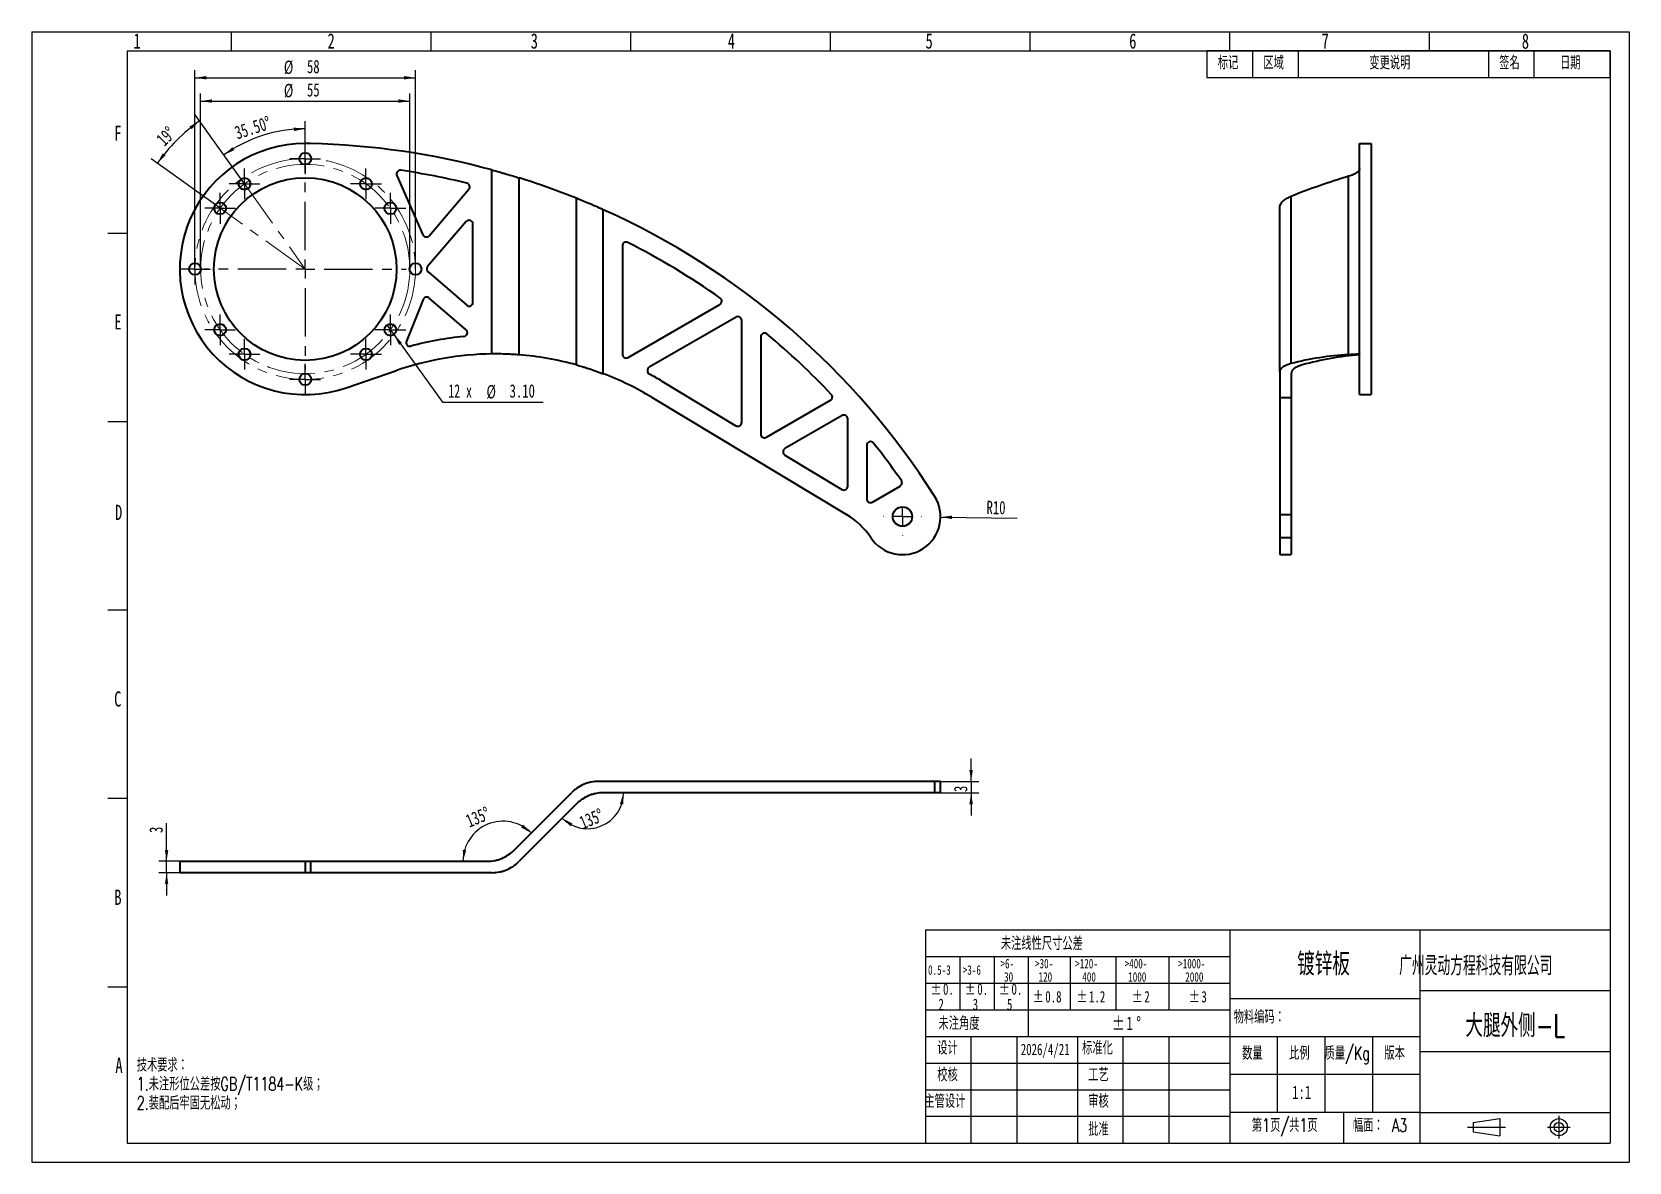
# Model space of a CAD drawing. Header units: millimetres. Extents: x 0 to 420, y 0 to 297.
import ezdxf

# ---------------------------------------------------------------- set-up
doc = ezdxf.new("R2010")
doc.units = ezdxf.units.MM
doc.linetypes.add('CENTERX2', pattern=[20.32, 12.7, -2.54, 2.54, -2.54])
for name, color, linetype in [('中心线', 6, 'CENTERX2'), ('尺寸线', 5, 'Continuous'), ('细实线', 7, 'Continuous')]:
    doc.layers.add(name, color=color, linetype=linetype)
doc.layers.add('图框', color=7, linetype='Continuous', lineweight=50)
doc.layers.add('粗实线', color=7, linetype='Continuous', lineweight=25)
doc.styles.add('SLDTEXTSTYLE0', font='TXT', dxfattribs={"width": 0.7, "bigfont": 'bigfont'})
doc.styles.add('SLDTEXTSTYLE1', font='TXT', dxfattribs={"width": 0.7})
doc.styles.add('SLDTEXTSTYLE2', font='TXT', dxfattribs={"width": 0.610802, "bigfont": 'bigfont'})
doc.styles.add('SLDTEXTSTYLE3', font='TXT', dxfattribs={"width": 0.65})
doc.dimstyles.new('SLDDIMSTYLE0', dxfattribs={"dimtxt": 3.5, "dimasz": 3, "dimexe": 0, "dimexo": 0.0625, "dimgap": 0.875, "dimtad": 2, "dimrnd": 1e-09, "dimzin": 12, "dimdsep": 46, "dimtxsty": 'SLDTEXTSTYLE1', "dimsah": 1, "dimcen": 0.09, "dimadec": 0, "dimazin": 3, "dimtfac": 1, "dimtofl": 0, "dimtmove": 0, "dimatfit": 3, "dimfxl": 0, "dimfrac": 2, "dimtolj": 1, "dimtzin": 12, "dimarcsym": 0})
doc.dimstyles.new('SLDDIMSTYLE1', dxfattribs={"dimtxt": 3.5, "dimasz": 3, "dimexe": 0, "dimexo": 0.0625, "dimgap": 0.875, "dimtad": 2, "dimdec": 4, "dimzin": 4, "dimdsep": 46, "dimtxsty": 'SLDTEXTSTYLE1', "dimsah": 1, "dimcen": 0.09, "dimazin": 1, "dimtfac": 1, "dimtofl": 0, "dimtmove": 0, "dimatfit": 3, "dimfxl": 0, "dimfrac": 2, "dimtolj": 1, "dimtzin": 12, "dimarcsym": 0})
doc.dimstyles.new('SLDDIMSTYLE2', dxfattribs={"dimtxt": 3.5, "dimasz": 3, "dimexe": 0, "dimexo": 0.0625, "dimgap": 0.875, "dimtad": 2, "dimdec": 4, "dimzin": 12, "dimdsep": 46, "dimtxsty": 'SLDTEXTSTYLE1', "dimsah": 1, "dimcen": 0.09, "dimazin": 3, "dimtfac": 1, "dimtofl": 0, "dimtmove": 0, "dimatfit": 3, "dimfxl": 0, "dimfrac": 2, "dimtolj": 1, "dimtzin": 12, "dimarcsym": 0})
doc.dimstyles.new('SLDDIMSTYLE3', dxfattribs={"dimtxt": 3.5, "dimasz": 3, "dimexe": 0, "dimexo": 0.0625, "dimgap": 0.875, "dimtad": 2, "dimrnd": 1e-09, "dimzin": 4, "dimdsep": 46, "dimtxsty": 'SLDTEXTSTYLE1', "dimblk1": 'NONE', "dimsah": 1, "dimcen": 0, "dimadec": 0, "dimazin": 1, "dimtfac": 1, "dimtmove": 0, "dimatfit": 3, "dimldrblk": 'NONE', "dimfxl": 0, "dimfrac": 2, "dimtolj": 1, "dimtzin": 12, "dimarcsym": 0})
doc.dimstyles.new('SLDDIMSTYLE4', dxfattribs={"dimtxt": 3.5, "dimasz": 3, "dimexe": 0, "dimexo": 0.0625, "dimgap": 0.875, "dimtad": 2, "dimrnd": 1e-09, "dimzin": 12, "dimdsep": 46, "dimtxsty": 'SLDTEXTSTYLE1', "dimsah": 1, "dimcen": 0, "dimadec": 0, "dimazin": 3, "dimtfac": 1, "dimtofl": 0, "dimtmove": 0, "dimatfit": 3, "dimfxl": 0, "dimfrac": 2, "dimtolj": 1, "dimtzin": 12, "dimarcsym": 0})
doc.dimstyles.new('SLDDIMSTYLE5', dxfattribs={"dimtxt": 3.5, "dimasz": 3, "dimexe": 0, "dimexo": 0.0625, "dimgap": 0.875, "dimtad": 2, "dimrnd": 1e-09, "dimzin": 12, "dimdsep": 46, "dimtxsty": 'SLDTEXTSTYLE1', "dimsah": 1, "dimcen": 0.09, "dimadec": 0, "dimazin": 3, "dimtfac": 1, "dimtmove": 0, "dimatfit": 0, "dimfxl": 0, "dimfrac": 2, "dimtolj": 1, "dimtzin": 12, "dimarcsym": 0})

# ---------------------------------------------------------------- blocks, each defined once
blk = doc.blocks.new('SW_TABLEANNOTATION_0')
at = {"layer": '细实线', "color": 0}
for p, q in [((0, 0), (0, -7)), ((0, 0), (12, 0)), ((0, 0), (0, -7)), ((106, 0), (0, 0)), ((12, 0), (12, -7)), ((12, 0), (24, 0)), ((24, 0), (24, -7)), ((24, 0), (74, 0)), ((74, 0), (74, -7)), ((74, 0), (86, 0)), ((86, 0), (86, -7)), ((86, 0), (106, 0)), ((106, 0), (106, -7)), ((106, -7), (106, 0)), ((0, -7), (12, -7)), ((0, -7), (106, -7)), ((12, -7), (24, -7)), ((24, -7), (74, -7)), ((74, -7), (86, -7)), ((86, -7), (106, -7))]:
    blk.add_line(p, q, dxfattribs=at)
at = {"layer": '细实线', "color": 0, "char_height": 3.5, "attachment_point": 1, "style": 'SLDTEXTSTYLE0'}
for s, insert in [('标记', (2.85, -1.34)), ('区域', (14.85, -1.34)), ('变更说明', (42.7, -1.34)), ('签名', (76.85, -1.34)), ('日期', (92.85, -1.34))]:
    blk.add_mtext(s, dxfattribs=dict(at, insert=insert))
blk = doc.blocks.new('SW_TABLEANNOTATION_1')
at = {"layer": '细实线', "color": 0}
for p, q in [((0, 0), (0, -7)), ((0, 0), (9, 0)), ((9, 0), (18, 0)), ((18, 0), (27, 0)), ((27, 0), (38, 0)), ((38, 0), (50, 0)), ((50, 0), (64, 0)), ((64, 0), (80, 0)), ((80, 0), (80, -7)), ((0, -7), (0, -14)), ((0, -7), (9, -7)), ((9, -7), (9, -14)), ((9, -7), (18, -7)), ((18, -7), (18, -14)), ((18, -7), (27, -7)), ((27, -7), (27, -14)), ((27, -7), (38, -7)), ((38, -7), (38, -14)), ((38, -7), (50, -7)), ((50, -7), (50, -14)), ((50, -7), (64, -7)), ((64, -7), (64, -14)), ((64, -7), (80, -7)), ((80, -7), (80, -14)), ((0, -14), (0, -21)), ((0, -14), (9, -14)), ((9, -14), (9, -21)), ((9, -14), (18, -14)), ((18, -14), (18, -21)), ((18, -14), (27, -14)), ((27, -14), (27, -21)), ((27, -14), (38, -14)), ((38, -14), (38, -21)), ((38, -14), (50, -14)), ((50, -14), (50, -21)), ((50, -14), (64, -14)), ((64, -14), (64, -21)), ((64, -14), (80, -14)), ((80, -14), (80, -21)), ((0, -21), (0, -28)), ((0, -21), (9, -21)), ((9, -21), (18, -21)), ((18, -21), (27, -21)), ((27, -21), (27, -28)), ((27, -21), (27, -28)), ((27, -21), (38, -21)), ((38, -21), (50, -21)), ((50, -21), (64, -21)), ((64, -21), (80, -21)), ((80, -21), (80, -28)), ((0, -28), (9, -28)), ((9, -28), (18, -28)), ((18, -28), (27, -28)), ((27, -28), (38, -28)), ((38, -28), (50, -28)), ((50, -28), (64, -28)), ((64, -28), (80, -28))]:
    blk.add_line(p, q, dxfattribs=at)
at = {"layer": '细实线', "color": 0, "attachment_point": 1}
for s, insert, char_height, style in [('未注线性尺寸公差', (19.82, -1.79), 3.5, 'SLDTEXTSTYLE0'), ('>6-', (19.71, -7.6), 2.5, 'SLDTEXTSTYLE1'), ('>30-', (28.79, -7.6), 2.5, 'SLDTEXTSTYLE1'), ('>120-', (39.36, -7.6), 2.5, 'SLDTEXTSTYLE1'), ('>400-', (52.36, -7.6), 2.5, 'SLDTEXTSTYLE1'), ('>1000-', (66.44, -7.6), 2.5, 'SLDTEXTSTYLE1'), ('0.5-3', (0.66, -9.28), 2.5, 'SLDTEXTSTYLE1'), ('>3-6', (9.79, -9.28), 2.5, 'SLDTEXTSTYLE1'), ('30', (20.65, -11.1), 2.5, 'SLDTEXTSTYLE1'), ('120', (29.72, -11.1), 2.5, 'SLDTEXTSTYLE1'), ('400', (41.22, -11.1), 2.5, 'SLDTEXTSTYLE1'), ('1000', (53.3, -11.1), 2.5, 'SLDTEXTSTYLE1'), ('2000', (68.3, -11.1), 2.5, 'SLDTEXTSTYLE1'), ('%%p', (1.3, -14.03), 3, 'SLDTEXTSTYLE1'), ('0.', (4.59, -14.03), 3, 'SLDTEXTSTYLE1'), ('%%p', (10.3, -14.03), 3, 'SLDTEXTSTYLE1'), ('0.', (13.59, -14.03), 3, 'SLDTEXTSTYLE1'), ('%%p', (19.3, -14.03), 3, 'SLDTEXTSTYLE1'), ('0.', (22.59, -14.03), 3, 'SLDTEXTSTYLE1'), ('%%p', (28.19, -16.05), 3, 'SLDTEXTSTYLE1'), ('0.8', (31.48, -16.05), 3, 'SLDTEXTSTYLE1'), ('%%p', (39.69, -16.05), 3, 'SLDTEXTSTYLE1'), ('1.2', (42.98, -16.05), 3, 'SLDTEXTSTYLE1'), ('%%p', (54.25, -16.05), 3, 'SLDTEXTSTYLE1'), ('2', (57.53, -16.05), 3, 'SLDTEXTSTYLE1'), ('%%p', (69.25, -16.05), 3, 'SLDTEXTSTYLE1'), ('3', (72.53, -16.05), 3, 'SLDTEXTSTYLE1'), ('2', (3.39, -18.06), 3, 'SLDTEXTSTYLE1'), ('3', (12.39, -18.06), 3, 'SLDTEXTSTYLE1'), ('5', (21.39, -18.06), 3, 'SLDTEXTSTYLE1'), ('未注角度', (3.41, -22.79), 3.5, 'SLDTEXTSTYLE0'), ('%%p', (49.01, -22.79), 3.5, 'SLDTEXTSTYLE1'), ('1', (52.84, -22.79), 3.5, 'SLDTEXTSTYLE1'), ('%%d', (55.43, -22.79), 3.5, 'SLDTEXTSTYLE1')]:
    blk.add_mtext(s, dxfattribs=dict(at, insert=insert, char_height=char_height, style=style))
blk = doc.blocks.new('_D')
at = {"layer": '尺寸线'}
for p, q in [((42.87, 234.69), (42.87, 286.96)), ((100.87, 234.69), (100.87, 286.96)), ((42.87, 284.96), (100.87, 284.96))]:
    blk.add_line(p, q, dxfattribs=at)
for points in [[(42.87, 284.96), (45.87, 284.51), (45.87, 285.41)], [(100.87, 284.96), (97.87, 285.41), (97.87, 284.51)]]:
    blk.add_solid(points, dxfattribs=at)
at = {"layer": '尺寸线', "char_height": 3.5, "attachment_point": 1, "style": 'SLDTEXTSTYLE1'}
for s, insert in [('%%c', (66.25, 289.47)), ('58', (72.32, 289.66))]:
    blk.add_mtext(s, dxfattribs=dict(at, insert=insert))
blk = doc.blocks.new('_D_1')
at = {"layer": '尺寸线'}
for p, q in [((44.37, 234.69), (44.37, 280.84)), ((44.37, 278.84), (99.37, 278.84)), ((99.37, 234.69), (99.37, 280.84))]:
    blk.add_line(p, q, dxfattribs=at)
for points in [[(44.37, 278.84), (47.37, 278.39), (47.37, 279.29)], [(99.37, 278.84), (96.37, 279.29), (96.37, 278.39)]]:
    blk.add_solid(points, dxfattribs=at)
at = {"layer": '尺寸线', "char_height": 3.5, "attachment_point": 1, "style": 'SLDTEXTSTYLE1'}
for s, insert in [('%%c', (66.25, 283.35)), ('55', (72.32, 283.54))]:
    blk.add_mtext(s, dxfattribs=dict(at, insert=insert))
blk = doc.blocks.new('_D_2')
at = {"layer": '尺寸线'}
for p, q in [((71.87, 261.19), (71.87, 273.54)), ((55.9, 257.08), (49.31, 266.32))]:
    blk.add_line(p, q, dxfattribs=at)
blk.add_arc((71.87, 234.69), 36.85, 90, 125.5, dxfattribs=at)
for points in [[(71.87, 271.54), (68.86, 271.87), (68.89, 270.97)], [(50.47, 264.69), (53.23, 265.95), (52.74, 266.71)]]:
    blk.add_solid(points, dxfattribs=at)
at = {"layer": '尺寸线', "insert": (52.97, 272.07), "char_height": 3.5, "attachment_point": 1, "rotation": 17.75, "style": 'SLDTEXTSTYLE1'}
blk.add_mtext('35.50°', dxfattribs=at)
blk = doc.blocks.new('_D_3')
at = {"layer": '尺寸线'}
for p, q in [((55.9, 257.08), (42.94, 275.25)), ((49.48, 250.66), (31.31, 263.62))]:
    blk.add_line(p, q, dxfattribs=at)
blk.add_arc((71.87, 234.69), 47.83, 125.5, 144.5, dxfattribs=at)
for points in [[(44.1, 273.62), (41.44, 272.17), (41.99, 271.45)], [(32.94, 262.46), (35.11, 264.58), (34.4, 265.12)]]:
    blk.add_solid(points, dxfattribs=at)
at = {"layer": '尺寸线', "insert": (32.39, 269.22), "char_height": 3.5, "attachment_point": 1, "rotation": 45, "style": 'SLDTEXTSTYLE1'}
blk.add_mtext('19°', dxfattribs=at)
blk = doc.blocks.new('_D_4')
at = {"layer": '尺寸线'}
for p, q in [((93.36, 219.98), (95.17, 217.46)), ((95.17, 217.46), (107.93, 199.69)), ((107.93, 199.69), (134.42, 199.69))]:
    blk.add_line(p, q, dxfattribs=at)
blk.add_solid([(95.17, 217.46), (96.55, 214.76), (97.28, 215.29)], dxfattribs=at)
at = {"layer": '尺寸线', "char_height": 3.5, "attachment_point": 1}
for s, insert, style in [('12 x', (109.51, 204.4), 'SLDTEXTSTYLE3'), ('%%c', (119.54, 204.2), 'SLDTEXTSTYLE1'), ('3.10', (125.61, 204.4), 'SLDTEXTSTYLE1')]:
    blk.add_mtext(s, dxfattribs=dict(at, insert=insert, style=style))
blk = doc.blocks.new('_None')
blk = doc.blocks.new('_D_5')
at = {"layer": '尺寸线'}
blk.add_line((238.93, 169.49), (259.05, 169.19), dxfattribs=at)
blk.add_solid([(238.93, 169.49), (241.92, 168.99), (241.94, 169.89)], dxfattribs=at)
at = {"layer": '尺寸线', "insert": (251.06, 173.8), "char_height": 3.5, "attachment_point": 1, "rotation": 359.1686, "style": 'SLDTEXTSTYLE1'}
blk.add_mtext('R10', dxfattribs=at)
blk = doc.blocks.new('SW_CENTERMARKSYMBOL_0')
at = {"layer": '中心线', "color": 0}
for p, q in [((0, 5), (0, 5.05)), ((-5, 0), (-5.05, 0)), ((0, 0), (-2.5, 0)), ((0, 0), (0, 2.5)), ((0, 0), (0, -2.5)), ((0, 0), (2.5, 0)), ((5, 0), (5.05, 0)), ((0, -5), (0, -5.05))]:
    blk.add_line(p, q, dxfattribs=at)
blk = doc.blocks.new('SW_CENTERMARKSYMBOL_1')
at = {"layer": '中心线', "color": 0}
for p, q in [((-2.5, 0), (-4.05, 0)), ((0, 0), (-2.5, 0)), ((0, 2.5), (0, 4.05)), ((0, 0), (0, 2.5)), ((0, 0), (0, -2.5)), ((0, 0), (2.5, 0)), ((2.5, 0), (4.05, 0)), ((0, -2.5), (0, -4.05))]:
    blk.add_line(p, q, dxfattribs=at)
blk = doc.blocks.new('SW_CENTERMARKSYMBOL_2')
at = {"layer": '中心线', "color": 0}
for p, q in [((-2.5, 0), (-4.05, 0)), ((0, 0), (-2.5, 0)), ((0, 2.5), (0, 4.05)), ((0, 0), (0, 2.5)), ((0, 0), (0, -2.5)), ((0, 0), (2.5, 0)), ((2.5, 0), (4.05, 0)), ((0, -2.5), (0, -4.05))]:
    blk.add_line(p, q, dxfattribs=at)
blk = doc.blocks.new('SW_CENTERMARKSYMBOL_3')
at = {"layer": '中心线', "color": 0}
for p, q in [((-2.5, 0), (-4.05, 0)), ((0, 0), (-2.5, 0)), ((0, 2.5), (0, 4.05)), ((0, 0), (0, 2.5)), ((0, 0), (0, -2.5)), ((0, 0), (2.5, 0)), ((2.5, 0), (4.05, 0)), ((0, -2.5), (0, -4.05))]:
    blk.add_line(p, q, dxfattribs=at)
blk = doc.blocks.new('SW_CENTERMARKSYMBOL_4')
at = {"layer": '中心线', "color": 0}
for p, q in [((-2.5, 0), (-4.05, 0)), ((0, 0), (-2.5, 0)), ((0, 2.5), (0, 4.05)), ((0, 0), (0, 2.5)), ((0, 0), (0, -2.5)), ((0, 0), (2.5, 0)), ((2.5, 0), (4.05, 0)), ((0, -2.5), (0, -4.05))]:
    blk.add_line(p, q, dxfattribs=at)
blk = doc.blocks.new('SW_CENTERMARKSYMBOL_5')
at = {"layer": '中心线', "color": 0}
for p, q in [((-2.5, 0), (-4.05, 0)), ((0, 0), (-2.5, 0)), ((0, 2.5), (0, 4.05)), ((0, 0), (0, 2.5)), ((0, 0), (0, -2.5)), ((0, 0), (2.5, 0)), ((2.5, 0), (4.05, 0)), ((0, -2.5), (0, -4.05))]:
    blk.add_line(p, q, dxfattribs=at)
blk = doc.blocks.new('SW_CENTERMARKSYMBOL_6')
at = {"layer": '中心线', "color": 0}
for p, q in [((-2.5, 0), (-4.05, 0)), ((0, 0), (-2.5, 0)), ((0, 2.5), (0, 4.05)), ((0, 0), (0, 2.5)), ((0, 0), (0, -2.5)), ((0, 0), (2.5, 0)), ((2.5, 0), (4.05, 0)), ((0, -2.5), (0, -4.05))]:
    blk.add_line(p, q, dxfattribs=at)
blk = doc.blocks.new('SW_CENTERMARKSYMBOL_7')
at = {"layer": '中心线', "color": 0}
for p, q in [((-2.5, 0), (-4.05, 0)), ((0, 0), (-2.5, 0)), ((0, 2.5), (0, 4.05)), ((0, 0), (0, 2.5)), ((0, 0), (0, -2.5)), ((0, 0), (2.5, 0)), ((2.5, 0), (4.05, 0)), ((0, -2.5), (0, -4.05))]:
    blk.add_line(p, q, dxfattribs=at)
blk = doc.blocks.new('SW_CENTERMARKSYMBOL_8')
at = {"layer": '中心线', "color": 0}
for p, q in [((-2.5, 0), (-4.05, 0)), ((0, 0), (-2.5, 0)), ((0, 2.5), (0, 4.05)), ((0, 0), (0, 2.5)), ((0, 0), (0, -2.5)), ((0, 0), (2.5, 0)), ((2.5, 0), (4.05, 0)), ((0, -2.5), (0, -4.05))]:
    blk.add_line(p, q, dxfattribs=at)
blk = doc.blocks.new('SW_CENTERMARKSYMBOL_9')
at = {"layer": '中心线', "color": 0}
for p, q in [((-2.5, 0), (-4.05, 0)), ((0, 0), (-2.5, 0)), ((0, 2.5), (0, 4.05)), ((0, 0), (0, 2.5)), ((0, 0), (0, -2.5)), ((0, 0), (2.5, 0)), ((2.5, 0), (4.05, 0)), ((0, -2.5), (0, -4.05))]:
    blk.add_line(p, q, dxfattribs=at)
blk = doc.blocks.new('SW_CENTERMARKSYMBOL_10')
at = {"layer": '中心线', "color": 0}
for p, q in [((-2.5, 0), (-4.05, 0)), ((0, 0), (-2.5, 0)), ((0, 2.5), (0, 4.05)), ((0, 0), (0, 2.5)), ((0, 0), (0, -2.5)), ((0, 0), (2.5, 0)), ((2.5, 0), (4.05, 0)), ((0, -2.5), (0, -4.05))]:
    blk.add_line(p, q, dxfattribs=at)
blk = doc.blocks.new('SW_CENTERMARKSYMBOL_11')
at = {"layer": '中心线', "color": 0}
for p, q in [((-2.5, 0), (-4.05, 0)), ((0, 0), (-2.5, 0)), ((0, 2.5), (0, 4.05)), ((0, 0), (0, 2.5)), ((0, 0), (0, -2.5)), ((0, 0), (2.5, 0)), ((2.5, 0), (4.05, 0)), ((0, -2.5), (0, -4.05))]:
    blk.add_line(p, q, dxfattribs=at)
blk = doc.blocks.new('SW_CENTERMARKSYMBOL_12')
at = {"layer": '中心线', "color": 0}
for p, q in [((0, 5), (0, 26.5)), ((-5, 0), (-26.5, 0)), ((0, 0), (-2.5, 0)), ((0, 0), (0, 2.5)), ((0, 0), (0, -2.5)), ((0, 0), (2.5, 0)), ((5, 0), (26.5, 0)), ((0, -5), (0, -26.5))]:
    blk.add_line(p, q, dxfattribs=at)
blk = doc.blocks.new('_D_6')
at = {"layer": '尺寸线'}
blk.add_arc((123.87, 79.04), 10.53, 45, 180, dxfattribs=at)
for points in [[(131.32, 86.49), (129.2, 88.65), (128.65, 87.93)], [(113.34, 79.04), (114.2, 81.95), (113.31, 82.07)]]:
    blk.add_solid(points, dxfattribs=at)
at = {"layer": '尺寸线', "insert": (113.69, 91.1), "char_height": 3.5, "attachment_point": 1, "rotation": 22.5, "style": 'SLDTEXTSTYLE1'}
blk.add_mtext('135°', dxfattribs=at)
blk = doc.blocks.new('_D_7')
at = {"layer": '尺寸线'}
blk.add_arc((146.12, 97.04), 9.44, 225, 0, dxfattribs=at)
for points in [[(155.56, 97.04), (154.65, 94.14), (155.54, 94.01)], [(139.44, 90.36), (141.6, 88.23), (142.13, 88.96)]]:
    blk.add_solid(points, dxfattribs=at)
at = {"layer": '尺寸线', "insert": (143.57, 90.65), "char_height": 3.5, "attachment_point": 1, "rotation": 22.5, "style": 'SLDTEXTSTYLE1'}
blk.add_mtext('135°', dxfattribs=at)
blk = doc.blocks.new('_D_8')
at = {"layer": '尺寸线'}
for p, q in [((246.98, 100.04), (246.98, 106.04)), ((237.37, 100.04), (248.98, 100.04)), ((237.37, 97.04), (248.98, 97.04)), ((246.98, 100.04), (246.98, 97.04)), ((246.98, 97.04), (246.98, 91.04))]:
    blk.add_line(p, q, dxfattribs=at)
for points in [[(246.98, 100.04), (247.43, 103.04), (246.53, 103.04)], [(246.98, 97.04), (246.53, 94.04), (247.43, 94.04)]]:
    blk.add_solid(points, dxfattribs=at)
at = {"layer": '尺寸线', "insert": (242.47, 97.24), "char_height": 3.5, "attachment_point": 1, "rotation": 90, "style": 'SLDTEXTSTYLE1'}
blk.add_mtext('3', dxfattribs=at)
blk = doc.blocks.new('_D_9')
at = {"layer": '尺寸线'}
for p, q in [((35.41, 79.04), (35.41, 89.06)), ((38.87, 79.04), (33.41, 79.04)), ((38.87, 76.04), (33.41, 76.04)), ((35.41, 76.04), (35.41, 79.04)), ((35.41, 76.04), (35.41, 70.04))]:
    blk.add_line(p, q, dxfattribs=at)
for points in [[(35.41, 79.04), (35.86, 82.04), (34.96, 82.04)], [(35.41, 76.04), (34.96, 73.04), (35.86, 73.04)]]:
    blk.add_solid(points, dxfattribs=at)
at = {"layer": '尺寸线', "insert": (30.89, 86.47), "char_height": 3.5, "attachment_point": 1, "rotation": 90, "style": 'SLDTEXTSTYLE1'}
blk.add_mtext('3', dxfattribs=at)

msp = doc.modelspace()

# ---------------------------------------------------------------- linework, layer by layer
at = {"color": 7, "linetype": 'Continuous', "lineweight": 35}
for p, q in [((349.15075, 201.68796), (349.15075, 267.68796)), ((349.15075, 267.68796), (352.15075, 267.68796)), ((352.15075, 267.68796), (352.15075, 201.68796)), ((120.97362, 212.3818), (120.97362, 260.74013)), ((95.95587, 259.25049), (102.76378, 243.70833)), ((128.04469, 258.67989), (128.04469, 212.14845)), ((346.22182, 212.23487), (346.22182, 259.06248)), ((104.43811, 243.4577), (114.91299, 255.64402)), ((143.18683, 209.49539), (143.18683, 253.28737)), ((331.07968, 253.78221), (331.07968, 209.82814)), ((150.25789, 207.18194), (150.25789, 250.28506)), ((328.15075, 207.64179), (328.15075, 250.83601)), ((114.21527, 247.16181), (104.05356, 235.33981)), ((115.97362, 225.95336), (115.97362, 246.50996)), ((155.25789, 240.77965), (155.25789, 212.28832)), ((104.16006, 233.92961), (114.32178, 225.19501)), ((114.16353, 218.73777), (104.45842, 227.0799)), ((102.87946, 226.69634), (98.46267, 215.77068)), ((156.75789, 211.42229), (180.92061, 225.37265)), ((185.15438, 222.04351), (162.33717, 208.86999)), ((186.65438, 194.38231), (186.65438, 221.17749)), ((191.65438, 216.8566), (191.65438, 191.33876)), ((82.60348, 203.48125), (95.86012, 208.03951)), ((328.15075, 207.64179), (328.15075, 200.94256)), ((331.15075, 207.18194), (331.15075, 200.94256)), ((165.68261, 205.22729), (185.13897, 193.52536)), ((349.15075, 201.68796), (352.15075, 201.68796)), ((163.10558, 200.94256), (214.24075, 170.18758)), ((193.15438, 190.47273), (209.99193, 200.1939)), ((328.15075, 200.94256), (331.15075, 200.94256)), ((328.15075, 200.94256), (328.15075, 170.18758)), ((331.15075, 200.94256), (331.15075, 170.18758)), ((213.02862, 196.17363), (198.02168, 187.50937)), ((214.52862, 177.61749), (214.52862, 195.30761)), ((198.00627, 185.7864), (213.01322, 176.76055)), ((219.52862, 188.33086), (219.52862, 174.31952)), ((221.02862, 173.4535), (228.3179, 177.66196)), ((328.15075, 170.18758), (331.15075, 170.18758)), ((328.15075, 170.18758), (328.15075, 164.10407)), ((331.15075, 170.18758), (331.15075, 164.10407)), ((328.15075, 164.10407), (331.15075, 164.10407)), ((328.15075, 164.10407), (328.15075, 159.63178)), ((331.15075, 164.10407), (331.15075, 159.63178)), ((328.15075, 159.63178), (331.15075, 159.63178)), ((126.80205, 81.96912), (141.94419, 97.11125)), ((237.37265, 100.04018), (149.01525, 100.04018)), ((237.37265, 97.04018), (150.25789, 97.04018)), ((237.37265, 100.04018), (237.37265, 97.04018)), ((238.93264, 100.04018), (237.37265, 100.04018)), ((238.93264, 97.04018), (237.37265, 97.04018)), ((238.93264, 97.04018), (238.93264, 100.04018)), ((143.18683, 94.11125), (128.04469, 78.96912)), ((38.87312, 79.04018), (38.87312, 76.04018)), ((38.87312, 79.04018), (71.87312, 79.04018)), ((71.87312, 76.04018), (38.87312, 76.04018)), ((71.87312, 79.04018), (71.87312, 76.04018)), ((71.87312, 79.04018), (73.28769, 79.04018)), ((73.28769, 76.04018), (71.87312, 76.04018)), ((73.28769, 79.04018), (73.28769, 76.04018)), ((73.28769, 79.04018), (119.73098, 79.04018)), ((120.97362, 76.04018), (73.28769, 76.04018))]:
    msp.add_line(p, q, dxfattribs=at)
at = {"color": 7, "linetype": 'CENTERX2', "lineweight": 18}
for p, q in [((55.90379, 257.07614), (71.87312, 234.68796)), ((71.87312, 234.68796), (49.48494, 250.6573))]:
    msp.add_line(p, q, dxfattribs=at)
at = {"color": 7, "linetype": 'Continuous', "lineweight": 35}
for centre, radius in [((71.87312, 263.68796), 1.55), ((71.87312, 234.68796), 24), ((55.90379, 257.07614), 1.55), ((87.84245, 257.07614), 1.55), ((49.48494, 250.6573), 1.55), ((94.26129, 250.6573), 1.55), ((42.87312, 234.68796), 1.55), ((100.87312, 234.68796), 1.55), ((49.48494, 218.71863), 1.55), ((94.26129, 218.71863), 1.55), ((55.90379, 212.29979), 1.55), ((87.84245, 212.29979), 1.55), ((71.87312, 205.68796), 1.55), ((228.93264, 169.63178), 2.55)]:
    msp.add_circle(centre, radius, dxfattribs=at)
at = {"color": 7, "linetype": 'CENTERX2', "lineweight": 18}
for radius in [29, 27.5]:
    msp.add_circle((71.87312, 234.68796), radius, dxfattribs=at)
at = {"color": 7, "linetype": 'Continuous', "lineweight": 35}
for centre, radius, start, end in [((71.87312, 234.68796), 33, 90, 288.97542), ((71.87312, 207.68796), 60, 88.6490571, 90), ((68.57245, 67.72688), 200, 74.8108828, 88.6490571), ((96.87184, 259.65172), 1, 81.6121534, 203.6547983), ((68.57245, 67.72688), 195, 76.4107509, 81.6121534), ((114.15464, 256.29587), 1, 319.3189556, 76.4107509), ((68.57245, 67.72688), 200, 68.0948058, 72.7008196), ((404.45142, 67.72688), 200, 106.9266984, 111.5220146), ((68.57245, 67.72688), 200, 32.4349407, 65.8939257), ((103.67976, 244.10955), 1, 203.6547983, 319.3189556), ((114.97362, 246.50996), 1, 0, 139.3189556), ((156.25789, 240.77965), 1, 63.1287709, 180), ((68.57245, 67.72688), 195, 54.7926648, 63.1287709), ((104.81191, 234.68796), 1, 139.3189556, 229.3189556), ((103.80657, 226.32155), 1, 49.3189556, 157.9885478), ((180.42061, 226.23867), 1, 300, 54.7926648), ((114.97362, 225.95336), 1, 229.3189556, 0), ((113.51168, 217.97942), 1, 275.5794554, 49.3189556), ((185.65438, 221.17749), 1, 0, 120), ((99.38978, 215.39589), 1, 157.9885478, 285.1551785), ((121.87312, 132.38686), 85, 95.5794554, 105.1551785), ((192.65438, 216.8566), 1, 50.2381806, 180), ((68.57245, 67.72688), 195, 43.4154747, 50.2381806), ((121.87312, 132.38686), 80, 90.6442294, 108.97542), ((121.87312, 132.38686), 80, 74.5485729, 85.5755405), ((156.25789, 212.28832), 1, 180, 300), ((351.15075, 132.38686), 80, 93.5323248, 104.5300862), ((355.39339, 132.38686), 80, 94.4755119, 105.4514271), ((121.87312, 132.38686), 80, 58.97542, 69.218218), ((162.83717, 208.00396), 1, 120, 241.5542668), ((121.87312, 132.38686), 85, 58.97542, 61.5542668), ((209.49193, 201.05992), 1, 300, 43.4154747), ((185.65438, 194.38231), 1, 238.97542, 0), ((213.52862, 195.30761), 1, 360, 120), ((192.65438, 191.33876), 1, 180, 300), ((220.52862, 188.33086), 1, 38.43819, 180), ((198.52168, 186.64334), 1, 120, 238.97542), ((68.57245, 67.72688), 195, 34.8297411, 38.43819), ((213.52862, 177.61749), 1, 238.97542, 360), ((227.8179, 178.52799), 1, 300, 34.8297411), ((220.52862, 174.31952), 1, 180, 300), ((228.93264, 169.63178), 10, 213.5573098, 32.4349407), ((203.93264, 153.04866), 20, 33.5573098, 58.97542)]:
    msp.add_arc(centre, radius, start, end, dxfattribs=at)
for points, knots in [([(120.97362, 260.74013), (121.63235, 260.5613), (122.27956, 260.38197), (123.23398, 260.1125), (123.54936, 260.0226), (124.17454, 259.84276), (124.48582, 259.75238), (125.39374, 259.48646), (125.96826, 259.31509), (127.05652, 258.9857), (127.5732, 258.82673), (128.04469, 258.67989)], [0, 0, 0, 0, 0.25, 0.25, 0.375, 0.375, 0.5, 0.5, 0.75, 0.75, 1, 1, 1, 1]), ([(349.15075, 261.07321), (349.15075, 260.89889), (349.08628, 260.724), (348.89725, 260.46112), (348.81873, 260.37341), (348.63005, 260.1979), (348.51917, 260.10968), (348.14443, 259.85014), (347.83841, 259.68282), (347.11446, 259.36116), (346.69306, 259.2059), (346.22182, 259.06248)], [0, 0, 0, 0, 0.25, 0.25, 0.375, 0.375, 0.5, 0.5, 0.75, 0.75, 1, 1, 1, 1]), ([(150.25789, 250.28506), (149.6121, 250.57402), (148.97423, 250.85532), (148.02927, 251.26633), (147.71627, 251.40151), (147.09443, 251.66821), (146.78398, 251.80041), (145.87252, 252.18591), (145.2933, 252.42735), (144.46814, 252.76723), (144.20041, 252.87679), (143.68046, 253.08832), (143.42777, 253.19048), (143.18683, 253.28737)], [0, 0, 0, 0, 0.25, 0.25, 0.375, 0.375, 0.5, 0.5, 0.75, 0.75, 0.875, 0.875, 1, 1, 1, 1]), ([(328.15075, 250.83601), (328.15075, 251.11989), (328.21281, 251.39617), (328.39721, 251.79976), (328.474, 251.93248), (328.65922, 252.19429), (328.76834, 252.32406), (329.14033, 252.70228), (329.4458, 252.93909), (329.99123, 253.27238), (330.18767, 253.3798), (330.61127, 253.58718), (330.83899, 253.6873), (331.07968, 253.78221)], [0, 0, 0, 0, 0.25, 0.25, 0.375, 0.375, 0.5, 0.5, 0.75, 0.75, 0.875, 0.875, 1, 1, 1, 1]), ([(128.04469, 212.14845), (127.57842, 212.18453), (127.07421, 212.21945), (126.26312, 212.26678), (125.98356, 212.28171), (125.40559, 212.30935), (125.1062, 212.32208), (124.19886, 212.35534), (123.57613, 212.3713), (122.29518, 212.38831), (121.63404, 212.38923), (120.97362, 212.3818)], [0, 0, 0, 0, 0.25, 0.25, 0.375, 0.375, 0.5, 0.5, 0.75, 0.75, 1, 1, 1, 1]), ([(346.22182, 212.23487), (346.6882, 212.26366), (347.10118, 212.29071), (347.64381, 212.3254), (347.81179, 212.33598), (348.12134, 212.35463), (348.26312, 212.36269), (348.63927, 212.38183), (348.82844, 212.3881), (349.08461, 212.38521), (349.15075, 212.37585), (349.15075, 212.35817)], [0, 0, 0, 0, 0.25, 0.25, 0.375, 0.375, 0.5, 0.5, 0.75, 0.75, 1, 1, 1, 1]), ([(143.18683, 209.49539), (143.66501, 209.36322), (144.18035, 209.21599), (145.00424, 208.97037), (145.28741, 208.88434), (145.87081, 208.70333), (146.17187, 208.60806), (147.08112, 208.31421), (147.70113, 208.10583), (148.96668, 207.66228), (149.61429, 207.42619), (150.25789, 207.18194)], [0, 0, 0, 0, 0.25, 0.25, 0.375, 0.375, 0.5, 0.5, 0.75, 0.75, 1, 1, 1, 1]), ([(331.07968, 209.82814), (330.60252, 209.70447), (330.18373, 209.56645), (329.63742, 209.33557), (329.46907, 209.25461), (329.16013, 209.08406), (329.01938, 208.99419), (328.64742, 208.71668), (328.46251, 208.51948), (328.21376, 208.09874), (328.15075, 207.87434), (328.15075, 207.64179)], [0, 0, 0, 0, 0.25, 0.25, 0.375, 0.375, 0.5, 0.5, 0.75, 0.75, 1, 1, 1, 1]), ([(334.07968, 209.49539), (333.60149, 209.36322), (333.18219, 209.21599), (332.6356, 208.97037), (332.46724, 208.88434), (332.1584, 208.70333), (332.01775, 208.60806), (331.64618, 208.31421), (331.46164, 208.10583), (331.21352, 207.66228), (331.15075, 207.42619), (331.15075, 207.18194)], [0, 0, 0, 0, 0.25, 0.25, 0.375, 0.375, 0.5, 0.5, 0.75, 0.75, 1, 1, 1, 1]), ([(149.01525, 100.04018), (148.36907, 100.04018), (147.73089, 99.97813), (146.78556, 99.79372), (146.47245, 99.71693), (145.85043, 99.53172), (145.53989, 99.42259), (144.62858, 99.0506), (144.04952, 98.74513), (143.22467, 98.1997), (142.95706, 98.00326), (142.43736, 97.57966), (142.18488, 97.35194), (141.94419, 97.11125)], [0, 0, 0, 0, 0.25, 0.25, 0.375, 0.375, 0.5, 0.5, 0.75, 0.75, 0.875, 0.875, 1, 1, 1, 1]), ([(150.25789, 97.04018), (149.6121, 97.04018), (148.97423, 96.9782), (148.02927, 96.79396), (147.71627, 96.71724), (147.09443, 96.53217), (146.78398, 96.42312), (145.87252, 96.05124), (145.2933, 95.74579), (144.46814, 95.2003), (144.20041, 95.00381), (143.68046, 94.58007), (143.42777, 94.35219), (143.18683, 94.11125)], [0, 0, 0, 0, 0.25, 0.25, 0.375, 0.375, 0.5, 0.5, 0.75, 0.75, 0.875, 0.875, 1, 1, 1, 1]), ([(119.73098, 79.04018), (120.38982, 79.04018), (121.03715, 79.10465), (121.99174, 79.29369), (122.30718, 79.3722), (122.93247, 79.56088), (123.24379, 79.67176), (124.15167, 80.0465), (124.72614, 80.35253), (125.81426, 81.07647), (126.33081, 81.49787), (126.80205, 81.96912)], [0, 0, 0, 0, 0.25, 0.25, 0.375, 0.375, 0.5, 0.5, 0.75, 0.75, 1, 1, 1, 1]), ([(120.97362, 76.04018), (121.63235, 76.04018), (122.27956, 76.10463), (123.23398, 76.2936), (123.54936, 76.37208), (124.17454, 76.56069), (124.48582, 76.67153), (125.39374, 77.04622), (125.96826, 77.35222), (127.05652, 78.07617), (127.5732, 78.49763), (128.04469, 78.96912)], [0, 0, 0, 0, 0.25, 0.25, 0.375, 0.375, 0.5, 0.5, 0.75, 0.75, 1, 1, 1, 1])]:
    msp.add_open_spline(points, degree=3, knots=knots, dxfattribs=at)
at = {"layer": '中心线'}
for p, q in [((377.54317, 9.14987), (387.54317, 9.14987)), ((398.53224, 9.14987), (404.53224, 9.14987)), ((401.53224, 12.14987), (401.53224, 6.14987))]:
    msp.add_line(p, q, dxfattribs=at)
at = {"layer": '粗实线'}
for p, q in [((25, 292), (25, 5)), ((25, 292), (415, 292)), ((415, 292), (415, 5)), ((235, 61), (415, 61)), ((235, 61), (235, 5)), ((379.04317, 10.39987), (386.04317, 11.39987)), ((379.04317, 10.39987), (379.04317, 7.89987)), ((386.04317, 11.39987), (386.04317, 6.89987)), ((25, 5), (415, 5)), ((379.04317, 7.89987), (386.04317, 6.89987))]:
    msp.add_line(p, q, dxfattribs=at)
for radius in [2.25, 1.25]:
    msp.add_circle((401.53224, 9.14987), radius, dxfattribs=at)
at = {"layer": '细实线'}
for p, q in [((0, 297), (420, 297)), ((0, 297), (0, 0)), ((52.5, 292), (52.5, 297)), ((105, 292), (105, 297)), ((157.5, 292), (157.5, 297)), ((210, 292), (210, 297)), ((262.5, 292), (262.5, 297)), ((315, 292), (315, 297)), ((367.5, 292), (367.5, 297)), ((420, 297), (420, 0)), ((25, 244), (20, 244)), ((25, 194.5), (20, 194.5)), ((25, 145), (20, 145)), ((25, 95.5), (20, 95.5)), ((315, 61), (315, 5)), ((365, 61), (365, 5)), ((25, 46), (20, 46)), ((315, 43), (365, 43)), ((415, 45), (365, 45)), ((235, 33), (315, 33)), ((247, 5), (247, 33)), ((259, 33), (259, 5)), ((275, 5), (275, 33)), ((287, 5), (287, 33)), ((299, 33), (299, 5)), ((315, 33), (365, 33)), ((327.5, 33), (327.5, 13)), ((340, 33), (340, 13)), ((352.5, 33), (352.5, 13)), ((235, 26), (315, 26)), ((415, 29), (365, 29)), ((365, 23), (315, 23)), ((235, 19), (315, 19)), ((365, 13), (315, 13)), ((345, 5), (345, 13)), ((365, 13), (415, 13)), ((315, 12), (235, 12)), ((0, 0), (420, 0))]:
    msp.add_line(p, q, dxfattribs=at)

# ---------------------------------------------------------------- block references
at = {"layer": '中心线'}
for name, p in [('SW_CENTERMARKSYMBOL_2', (71.87312, 263.68796)), ('SW_CENTERMARKSYMBOL_12', (71.87312, 234.68796)), ('SW_CENTERMARKSYMBOL_11', (55.90379, 257.07614)), ('SW_CENTERMARKSYMBOL_8', (87.84245, 257.07614)), ('SW_CENTERMARKSYMBOL_4', (49.48494, 250.6573)), ('SW_CENTERMARKSYMBOL_7', (94.26129, 250.6573)), ('SW_CENTERMARKSYMBOL_3', (42.87312, 234.68796)), ('SW_CENTERMARKSYMBOL_5', (49.48494, 218.71863)), ('SW_CENTERMARKSYMBOL_10', (94.26129, 218.71863)), ('SW_CENTERMARKSYMBOL_9', (55.90379, 212.29979)), ('SW_CENTERMARKSYMBOL_6', (87.84245, 212.29979)), ('SW_CENTERMARKSYMBOL_1', (71.87312, 205.68796)), ('SW_CENTERMARKSYMBOL_0', (228.93264, 169.63178))]:
    msp.add_blockref(name, p, dxfattribs=at)
at = {"layer": '细实线'}
for name, p in [('SW_TABLEANNOTATION_0', (309, 292)), ('SW_TABLEANNOTATION_1', (234.99805, 60.99892))]:
    msp.add_blockref(name, p, dxfattribs=at)

# ---------------------------------------------------------------- texts
at = {"layer": '图框'}
for s, insert, char_height, attachment_point, style in [('1', (26.70294, 296.62339), 4, 1, 'SLDTEXTSTYLE1'), ('2', (77.73256, 296.62339), 4, 1, 'SLDTEXTSTYLE1'), ('3', (131.16342, 296.62339), 4, 1, 'SLDTEXTSTYLE1'), ('4', (182.98966, 296.62339), 4, 1, 'SLDTEXTSTYLE1'), ('5', (234.99297, 296.62339), 4, 1, 'SLDTEXTSTYLE1'), ('6', (288.54316, 296.62339), 4, 1, 'SLDTEXTSTYLE1'), ('7', (339.16444, 296.62339), 4, 1, 'SLDTEXTSTYLE1'), ('8', (391.79595, 296.58866), 4, 1, 'SLDTEXTSTYLE1'), ('F', (21.66399, 272.40308), 4, 1, 'SLDTEXTSTYLE1'), ('E', (21.66399, 222.8107), 4, 1, 'SLDTEXTSTYLE1'), ('D', (21.84153, 172.74139), 4, 1, 'SLDTEXTSTYLE1'), ('C', (21.61955, 123.70135), 4, 1, 'SLDTEXTSTYLE1'), ('B', (21.66399, 71.59113), 4, 1, 'SLDTEXTSTYLE1'), ('镀锌板', (339.64427, 55.02375), 6, 2, 'SLDTEXTSTYLE0'), ('广州灵动方程科技有限公司', (359.53754, 54.07913), 5, 1, 'SLDTEXTSTYLE2'), ('物料编码：', (316.02407, 39.8857), 3.5, 1, 'SLDTEXTSTYLE0'), ('大腿外侧-L', (390.05915, 38.83922), 6, 2, 'SLDTEXTSTYLE0'), ('设计', (238.07014, 31.73988), 3.5, 1, 'SLDTEXTSTYLE0'), ('2026/4/21', (260.02599, 31.10506), 3, 1, 'SLDTEXTSTYLE1'), ('标准化', (276.16372, 31.73988), 3.5, 1, 'SLDTEXTSTYLE0'), ('数量', (318.25954, 30.36625), 3.5, 1, 'SLDTEXTSTYLE0'), ('比例', (330.59497, 30.36625), 3.5, 1, 'SLDTEXTSTYLE0'), ('质量/Kg', (339.9273, 30.36625), 3.5, 1, 'SLDTEXTSTYLE0'), ('版本', (355.65075, 30.36625), 3.5, 1, 'SLDTEXTSTYLE0'), ('A', (21.94505, 27.43405), 4, 1, 'SLDTEXTSTYLE1'), ('技术要求：', (27.56089, 27.27216), 3.5, 1, 'SLDTEXTSTYLE0'), ('1.未注形位公差按GB/T1184-K级；', (27.56089, 22.27216), 3.5, 1, 'SLDTEXTSTYLE0'), ('校核', (238.07014, 24.6818), 3.5, 1, 'SLDTEXTSTYLE0'), ('工艺', (277.7697, 24.6818), 3.5, 1, 'SLDTEXTSTYLE0'), ('2.装配后牢固无松动；', (27.56089, 17.27216), 3.5, 1, 'SLDTEXTSTYLE0'), ('主管设计', (234.69608, 17.72951), 3.5, 1, 'SLDTEXTSTYLE0'), ('审核', (277.7697, 17.7648), 3.5, 1, 'SLDTEXTSTYLE0'), ('1:1', (331.40584, 20.06388), 3.5, 1, 'SLDTEXTSTYLE1'), ('批准', (277.7697, 10.39001), 3.5, 1, 'SLDTEXTSTYLE0'), ('第1页/共1页', (320.81416, 11.40567), 3.5, 1, 'SLDTEXTSTYLE0'), ('幅面： A3', (347.37164, 11.40567), 3.5, 1, 'SLDTEXTSTYLE0')]:
    msp.add_mtext(s, dxfattribs=dict(at, insert=insert, char_height=char_height, attachment_point=attachment_point, style=style))

# ---------------------------------------------------------------- dimensions: what is measured, and where the dimension line sits
at = {"layer": '尺寸线'}
for base, p1, p2, picture, middle in [((100.87312, 284.95648), (42.87312, 234.68796), (100.87312, 234.68796), '_D', (71.87312, 284.95648)), ((99.37312, 278.83676), (44.37312, 234.68796), (99.37312, 234.68796), '_D_1', (71.87312, 278.83676))]:
    dim = msp.add_linear_dim(base=base, p1=p1, p2=p2, text='%%c<>', dimstyle='SLDDIMSTYLE0', dxfattribs=at)
    dim.commit()
    dim.dimension.update_dxf_attribs({"geometry": picture, "text_midpoint": middle, "dimtype": 160})
for base, line1, line2, dimstyle, picture, middle in [((38.0541, 268.50698), ((55.90379, 257.07614), (71.87312, 234.68796)), ((71.87312, 234.68796), (49.48494, 250.6573)), 'SLDDIMSTYLE2', '_D_3', (38.0541, 268.50698)), ((60.63897, 269.78342), ((71.87312, 261.18796), (71.87312, 208.18796)), ((55.90379, 257.07614), (71.87312, 234.68796)), 'SLDDIMSTYLE1', '_D_2', (60.63897, 269.78342)), ((119.84349, 88.76857), ((119.73098, 79.04018), (38.87312, 79.04018)), ((141.94419, 97.11125), (126.80205, 81.96912)), 'SLDDIMSTYLE2', '_D_6', (119.84349, 88.76857)), ((149.72834, 88.31863), ((150.25789, 97.04018), (237.37265, 97.04018)), ((128.04469, 78.96912), (143.18683, 94.11125)), 'SLDDIMSTYLE2', '_D_7', (149.72834, 88.31863))]:
    dim = msp.add_angular_dim_2l(base=base, line1=line1, line2=line2, dimstyle=dimstyle, dxfattribs=at)
    dim.commit()
    dim.dimension.update_dxf_attribs({"geometry": picture, "text_midpoint": middle, "dimtype": 162})
dim = msp.add_diameter_dim_2p(p1=(93.35711, 219.97758), p2=(95.16548, 217.45969), text='12 x <>', dimstyle='SLDDIMSTYLE3', dxfattribs=at)
dim.commit()
dim.dimension.update_dxf_attribs({"geometry": '_D_4', "text_midpoint": (121.96808, 202.98615), "dimtype": 163})
dim = msp.add_radius_dim(center=(228.93264, 169.63178), mpoint=(238.93159, 169.48668), dimstyle='SLDDIMSTYLE4', dxfattribs=at)
dim.commit()
dim.dimension.update_dxf_attribs({"geometry": '_D_5', "text_midpoint": (255.21752, 169.25036), "dimtype": 164})
for base, p1, p2, picture, middle in [((246.97934, 97.04018), (237.37265, 100.04018), (237.37265, 97.04018), '_D_8', (246.97934, 98.54018)), ((35.4059, 79.04018), (38.87312, 76.04018), (38.87312, 79.04018), '_D_9', (35.4059, 87.7633))]:
    dim = msp.add_linear_dim(base=base, p1=p1, p2=p2, angle=90, dimstyle='SLDDIMSTYLE5', dxfattribs=at)
    dim.commit()
    dim.dimension.update_dxf_attribs({"geometry": picture, "text_midpoint": middle, "dimtype": 160})

doc.saveas('drawing.dxf')
